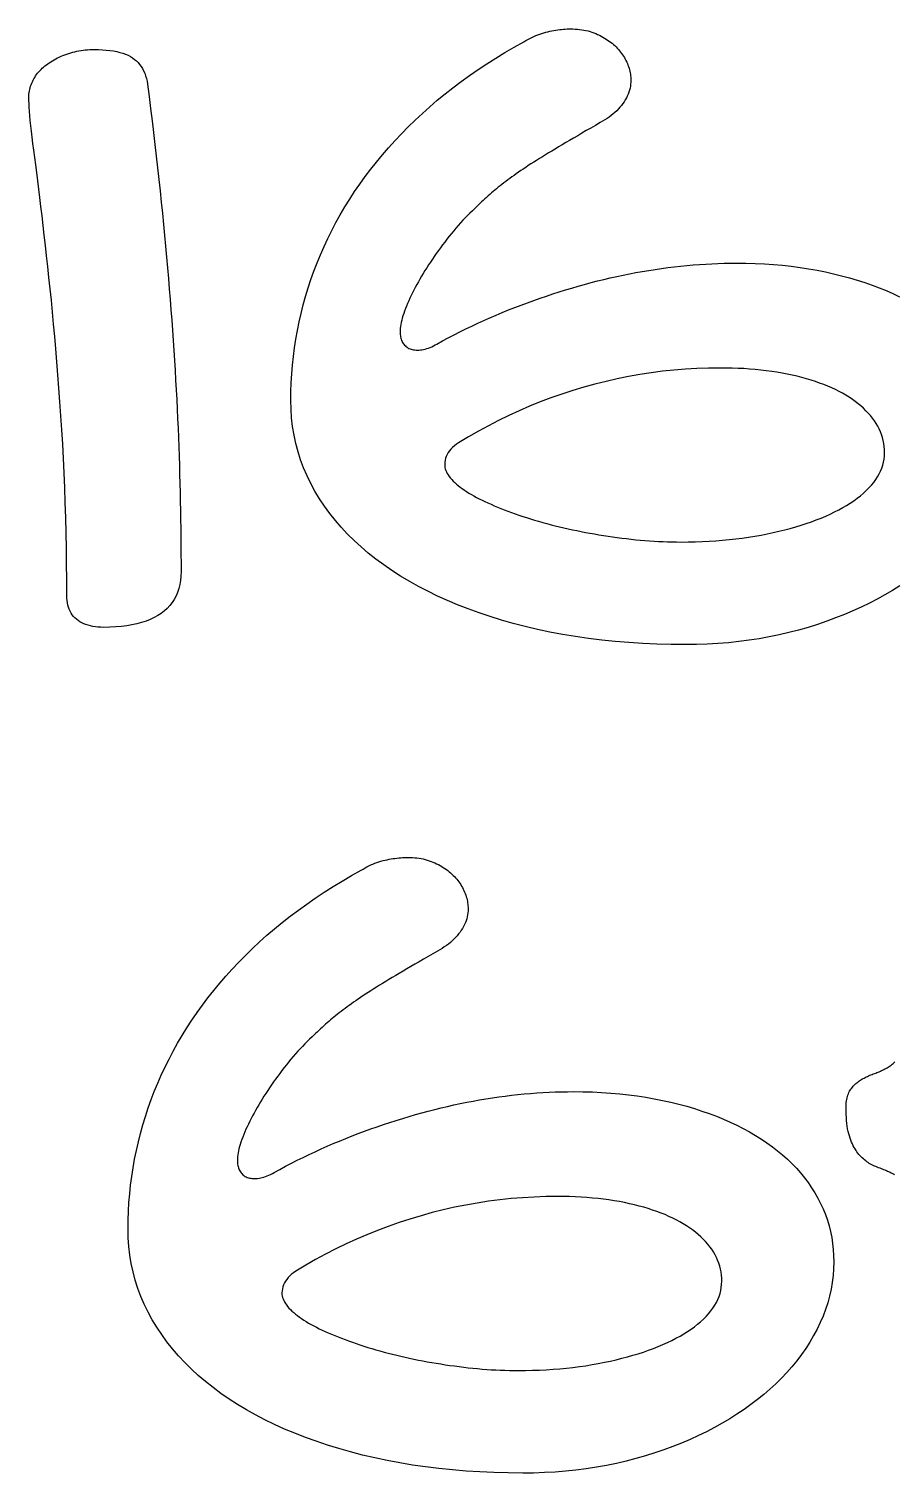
# Model space of a CAD drawing. Header units: millimetres. Extents: x 0 to 54.3, y 0.2 to 27.6.
# Drawn here: x 11.767 to 14.531, y 6.169 to 10.779 of the extents above; entities that cross this region are included whole.
import ezdxf

# ---------------------------------------------------------------- set-up
doc = ezdxf.new("R2010")
doc.units = ezdxf.units.MM

msp = doc.modelspace()

# ---------------------------------------------------------------- linework, layer by layer
for points in [[(14.5485, 9.0014), (14.5252, 8.9868), (14.5013, 8.9726), (14.4767, 8.959), (14.4514, 8.9459), (14.4255, 8.9333), (14.3989, 8.9213), (14.3717, 8.9097), (14.3437, 8.8987), (14.3151, 8.8882), (14.2859, 8.8783), (14.2559, 8.8688), (14.2255, 8.86), (14.1946, 8.8519), (14.1633, 8.8446), (14.1317, 8.8381), (14.0996, 8.8324), (14.0672, 8.8274), (14.0343, 8.8232), (14.0011, 8.8197), (13.9675, 8.8171), (13.9335, 8.8151), (13.899, 8.814), (13.8642, 8.8136), (13.8179, 8.814), (13.7723, 8.8152), (13.7274, 8.8172), (13.6831, 8.82), (13.6395, 8.8236), (13.5965, 8.8281), (13.5541, 8.8333), (13.5125, 8.8393), (13.4714, 8.8462), (13.4311, 8.8538), (13.3914, 8.8622), (13.3523, 8.8715), (13.314, 8.8814), (13.2767, 8.892), (13.2403, 8.9032), (13.2047, 8.9151), (13.1701, 8.9276), (13.1364, 8.9407), (13.1036, 8.9544), (13.0718, 8.9688), (13.0408, 8.9838), (13.0108, 8.9994), (12.9817, 9.0157), (12.9535, 9.0326), (12.9263, 9.0501), (12.9001, 9.0681), (12.8749, 9.0867), (12.8508, 9.1059), (12.8277, 9.1256), (12.8057, 9.1459), (12.7847, 9.1667), (12.7647, 9.1881), (12.7458, 9.21), (12.7279, 9.2325), (12.7111, 9.2556), (12.6953, 9.2792), (12.6807, 9.3033), (12.6673, 9.3277), (12.6552, 9.3526), (12.6444, 9.3778), (12.6348, 9.4034), (12.6265, 9.4294), (12.6195, 9.4558), (12.6138, 9.4826), (12.6093, 9.5097), (12.6062, 9.5373), (12.6042, 9.5652), (12.6036, 9.5935), (12.6039, 9.6216), (12.6049, 9.6497), (12.6066, 9.6777), (12.6089, 9.7055), (12.6118, 9.7333), (12.6154, 9.7611), (12.6197, 9.7887), (12.6246, 9.8162), (12.6301, 9.8437), (12.6364, 9.8711), (12.6433, 9.8983), (12.6508, 9.9255), (12.659, 9.9526), (12.6678, 9.9794), (12.6773, 10.006), (12.6874, 10.0324), (12.6981, 10.0585), (12.7095, 10.0844), (12.7216, 10.1101), (12.7343, 10.1356), (12.7476, 10.1609), (12.7616, 10.1859), (12.7762, 10.2107), (12.7915, 10.2353), (12.8073, 10.2597), (12.8239, 10.2838), (12.841, 10.3076), (12.8588, 10.3311), (12.8772, 10.3543), (12.8963, 10.3773), (12.916, 10.4), (12.9363, 10.4225), (12.9572, 10.4447), (12.9788, 10.4666), (13.001, 10.4882), (13.0238, 10.5095), (13.0473, 10.5306), (13.0714, 10.5513), (13.0961, 10.5716), (13.1215, 10.5915), (13.1476, 10.6111), (13.1743, 10.6304), (13.2016, 10.6493), (13.2296, 10.6678), (13.2582, 10.686), (13.2874, 10.7038), (13.3173, 10.7212), (13.3479, 10.7383), (13.3479, 10.7383), (13.3541, 10.7421), (13.3604, 10.7457), (13.3667, 10.749), (13.373, 10.7522), (13.3793, 10.7552), (13.3857, 10.7579), (13.3921, 10.7605), (13.3985, 10.7629), (13.405, 10.765), (13.4114, 10.767), (13.4179, 10.7688), (13.4244, 10.7704), (13.4309, 10.7718), (13.4373, 10.7731), (13.4437, 10.7743), (13.4499, 10.7753), (13.4561, 10.7763), (13.4623, 10.7771), (13.4683, 10.7777), (13.4743, 10.7783), (13.4802, 10.7787), (13.486, 10.779), (13.4918, 10.7792), (13.4974, 10.7793), (13.5048, 10.7792), (13.512, 10.7789), (13.5191, 10.7783), (13.5261, 10.7776), (13.533, 10.7767), (13.5397, 10.7755), (13.5463, 10.7741), (13.5528, 10.7726), (13.5592, 10.7708), (13.5654, 10.7688), (13.5716, 10.7666), (13.5775, 10.7642), (13.5834, 10.7616), (13.5891, 10.7589), (13.5947, 10.7561), (13.6001, 10.7532), (13.6054, 10.7501), (13.6105, 10.747), (13.6155, 10.7438), (13.6203, 10.7404), (13.625, 10.7369), (13.6295, 10.7334), (13.6339, 10.7297), (13.6381, 10.7259), (13.6422, 10.722), (13.6461, 10.718), (13.6498, 10.7139), (13.6534, 10.7097), (13.6568, 10.7055), (13.6601, 10.7012), (13.6632, 10.6967), (13.6662, 10.6922), (13.669, 10.6876), (13.6716, 10.683), (13.6741, 10.6782), (13.6764, 10.6733), (13.6785, 10.6685), (13.6804, 10.6636), (13.6822, 10.6587), (13.6838, 10.6539), (13.6852, 10.649), (13.6864, 10.6442), (13.6874, 10.6394), (13.6882, 10.6346), (13.6889, 10.6298), (13.6893, 10.625), (13.6896, 10.6202), (13.6897, 10.6155), (13.6895, 10.609), (13.689, 10.6025), (13.6881, 10.5961), (13.6869, 10.5898), (13.6852, 10.5835), (13.6833, 10.5772), (13.6809, 10.571), (13.6782, 10.5648), (13.6752, 10.5587), (13.6718, 10.5527), (13.668, 10.5467), (13.6639, 10.5407), (13.6595, 10.5348), (13.6547, 10.5291), (13.6497, 10.5236), (13.6444, 10.5181), (13.6388, 10.5129), (13.633, 10.5078), (13.6268, 10.5028), (13.6204, 10.498), (13.6137, 10.4933), (13.6067, 10.4888), (13.5994, 10.4844), (13.5918, 10.4802), (13.5766, 10.4714), (13.5618, 10.4628), (13.5474, 10.4545), (13.5334, 10.4463), (13.5199, 10.4384), (13.5068, 10.4308), (13.4941, 10.4233), (13.4818, 10.4161), (13.4699, 10.4091), (13.4585, 10.4023), (13.4475, 10.3957), (13.4369, 10.3894), (13.4266, 10.3832), (13.4166, 10.3771), (13.4069, 10.3711), (13.3974, 10.3652), (13.3882, 10.3594), (13.3792, 10.3537), (13.3705, 10.3482), (13.3621, 10.3427), (13.3539, 10.3373), (13.346, 10.332), (13.3383, 10.3268), (13.3309, 10.3217), (13.3238, 10.3167), (13.3167, 10.3117), (13.3099, 10.3068), (13.3032, 10.3019), (13.2966, 10.2971), (13.2902, 10.2923), (13.284, 10.2876), (13.2779, 10.2829), (13.272, 10.2783), (13.2663, 10.2737), (13.2607, 10.2692), (13.2553, 10.2647), (13.2499, 10.2602), (13.2446, 10.2557), (13.2393, 10.251), (13.2339, 10.2463), (13.2286, 10.2415), (13.2232, 10.2367), (13.2179, 10.2317), (13.2125, 10.2267), (13.2072, 10.2217), (13.2019, 10.2165), (13.1965, 10.2113), (13.1912, 10.206), (13.1835, 10.1988), (13.1758, 10.1914), (13.1683, 10.1838), (13.1607, 10.1761), (13.1532, 10.1682), (13.1458, 10.1601), (13.1384, 10.1519), (13.131, 10.1434), (13.1237, 10.1349), (13.1165, 10.1261), (13.1093, 10.1171), (13.1022, 10.108), (13.0951, 10.0988), (13.0882, 10.0897), (13.0814, 10.0805), (13.0748, 10.0713), (13.0682, 10.0622), (13.0619, 10.0531), (13.0556, 10.0439), (13.0495, 10.0348), (13.0436, 10.0257), (13.0377, 10.0167), (13.032, 10.0076), (13.0265, 9.9985), (13.0211, 9.9895), (13.0158, 9.9806), (13.0108, 9.9717), (13.0059, 9.9628), (13.0012, 9.954), (12.9967, 9.9453), (12.9923, 9.9367), (12.9881, 9.9281), (12.9841, 9.9196), (12.9802, 9.9111), (12.9766, 9.9027), (12.9731, 9.8944), (12.9698, 9.8862), (12.9668, 9.8782), (12.9641, 9.8706), (12.9617, 9.8631), (12.9596, 9.8559), (12.9577, 9.849), (12.9561, 9.8423), (12.9549, 9.8358), (12.9539, 9.8296), (12.9532, 9.8236), (12.9527, 9.8179), (12.9526, 9.8125), (12.9527, 9.8081), (12.953, 9.8039), (12.9535, 9.7998), (12.9542, 9.7959), (12.9551, 9.7921), (12.9561, 9.7884), (12.9574, 9.7849), (12.9589, 9.7816), (12.9606, 9.7784), (12.9625, 9.7754), (12.9646, 9.7725), (12.9668, 9.7697), (12.9693, 9.7672), (12.9719, 9.7648), (12.9747, 9.7627), (12.9777, 9.7608), (12.9809, 9.7592), (12.9842, 9.7577), (12.9877, 9.7565), (12.9914, 9.7555), (12.9952, 9.7547), (12.9992, 9.7542), (13.0034, 9.7538), (13.0078, 9.7537), (13.0126, 9.7538), (13.0174, 9.7543), (13.0224, 9.7549), (13.0274, 9.7559), (13.0325, 9.7571), (13.0376, 9.7586), (13.0428, 9.7604), (13.0481, 9.7624), (13.0535, 9.7647), (13.059, 9.7673), (13.0645, 9.7702), (13.0701, 9.7733), (13.0883, 9.7833), (13.1066, 9.7931), (13.1251, 9.8028), (13.1438, 9.8123), (13.1626, 9.8216), (13.1816, 9.8307), (13.2008, 9.8397), (13.2201, 9.8485), (13.2395, 9.8571), (13.2592, 9.8655), (13.2789, 9.8738), (13.2989, 9.8819), (13.3189, 9.8898), (13.339, 9.8975), (13.3592, 9.9051), (13.3793, 9.9124), (13.3995, 9.9195), (13.4198, 9.9264), (13.44, 9.9331), (13.4603, 9.9397), (13.4807, 9.946), (13.5011, 9.9521), (13.5215, 9.9581), (13.5419, 9.9638), (13.5624, 9.9693), (13.5829, 9.9746), (13.6034, 9.9797), (13.6238, 9.9845), (13.6443, 9.9891), (13.6648, 9.9934), (13.6853, 9.9975), (13.7057, 10.0014), (13.7262, 10.005), (13.7467, 10.0084), (13.7672, 10.0116), (13.7876, 10.0146), (13.8081, 10.0173), (13.8284, 10.0197), (13.8486, 10.022), (13.8688, 10.024), (13.8888, 10.0257), (13.9087, 10.0272), (13.9286, 10.0285), (13.9483, 10.0296), (13.9679, 10.0304), (13.9875, 10.031), (14.0069, 10.0314), (14.0262, 10.0315), (14.0566, 10.0312), (14.0865, 10.0304), (14.116, 10.029), (14.1451, 10.027), (14.1738, 10.0245), (14.2021, 10.0215), (14.2299, 10.0178), (14.2573, 10.0137), (14.2843, 10.0089), (14.3109, 10.0037), (14.337, 9.9978), (14.3628, 9.9914), (14.388, 9.9845), (14.4126, 9.9772), (14.4366, 9.9694), (14.4601, 9.9612), (14.4829, 9.9526), (14.5052, 9.9436), (14.5269, 9.9341), (14.5479, 9.9241)], [(14.5317, 7.1212), (14.5283, 7.1231), (14.5248, 7.1249), (14.5212, 7.1267), (14.5175, 7.1284), (14.5138, 7.1302), (14.5099, 7.1319), (14.506, 7.1336), (14.5021, 7.1354), (14.498, 7.1371), (14.4939, 7.1387), (14.4897, 7.1404), (14.4855, 7.1421), (14.4811, 7.1437), (14.4767, 7.1454), (14.4723, 7.1471), (14.468, 7.1489), (14.4637, 7.1509), (14.4595, 7.153), (14.4554, 7.1552), (14.4513, 7.1576), (14.4474, 7.1601), (14.4435, 7.1628), (14.4397, 7.1656), (14.4359, 7.1685), (14.4322, 7.1716), (14.4286, 7.1748), (14.4251, 7.1781), (14.4217, 7.1818), (14.4183, 7.1857), (14.4151, 7.1898), (14.4119, 7.1942), (14.4088, 7.1988), (14.4058, 7.2037), (14.4029, 7.2088), (14.4001, 7.2141), (14.3974, 7.2198), (14.3947, 7.2256), (14.3921, 7.2317), (14.3897, 7.2382), (14.3875, 7.245), (14.3855, 7.2522), (14.3837, 7.2598), (14.3821, 7.2678), (14.3808, 7.2762), (14.3796, 7.285), (14.3787, 7.2942), (14.3779, 7.3038), (14.3774, 7.3138), (14.3771, 7.3242), (14.377, 7.335), (14.3771, 7.3408), (14.3774, 7.3464), (14.3778, 7.3519), (14.3785, 7.3571), (14.3793, 7.362), (14.3803, 7.3668), (14.3815, 7.3714), (14.3829, 7.3758), (14.3845, 7.3799), (14.3863, 7.3838), (14.3882, 7.3876), (14.3904, 7.3911), (14.3926, 7.3944), (14.395, 7.3977), (14.3975, 7.4008), (14.4, 7.4038), (14.4027, 7.4068), (14.4055, 7.4096), (14.4084, 7.4122), (14.4113, 7.4148), (14.4144, 7.4173), (14.4176, 7.4196), (14.4208, 7.4219), (14.4242, 7.424), (14.4276, 7.4261), (14.4311, 7.4281), (14.4346, 7.43), (14.4381, 7.4318), (14.4417, 7.4336), (14.4453, 7.4354), (14.449, 7.437), (14.4527, 7.4387), (14.4564, 7.4402), (14.4602, 7.4417), (14.464, 7.4431), (14.4678, 7.4445), (14.4716, 7.4459), (14.4754, 7.4473), (14.4792, 7.4488), (14.4829, 7.4503), (14.4866, 7.4519), (14.4903, 7.4536), (14.4939, 7.4554), (14.4975, 7.4572), (14.501, 7.459), (14.5045, 7.4609), (14.508, 7.4629), (14.5114, 7.465), (14.5148, 7.4671), (14.5181, 7.4693), (14.5212, 7.4716), (14.5243, 7.474), (14.5273, 7.4764), (14.5301, 7.479), (14.5329, 7.4816)]]:
    msp.add_lwpolyline(points)
for points in [[(11.7668, 10.5603), (11.7669, 10.5656), (11.7672, 10.5708), (11.7678, 10.576), (11.7685, 10.5812), (11.7695, 10.5862), (11.7708, 10.5912), (11.7722, 10.5962), (11.7739, 10.601), (11.7758, 10.6059), (11.7779, 10.6106), (11.7802, 10.6153), (11.7828, 10.6199), (11.7855, 10.6245), (11.7885, 10.6289), (11.7916, 10.6333), (11.7949, 10.6375), (11.7983, 10.6417), (11.8019, 10.6457), (11.8057, 10.6497), (11.8097, 10.6536), (11.8138, 10.6573), (11.8182, 10.661), (11.8226, 10.6645), (11.8273, 10.668), (11.8321, 10.6714), (11.8371, 10.6746), (11.8422, 10.6777), (11.8474, 10.6808), (11.8527, 10.6837), (11.8582, 10.6865), (11.8639, 10.6892), (11.8696, 10.6917), (11.8755, 10.6942), (11.8816, 10.6966), (11.8878, 10.6988), (11.8941, 10.7009), (11.9005, 10.7029), (11.907, 10.7048), (11.9135, 10.7064), (11.9201, 10.7079), (11.9267, 10.7092), (11.9335, 10.7103), (11.9402, 10.7112), (11.9471, 10.712), (11.954, 10.7126), (11.961, 10.7131), (11.968, 10.7133), (11.9751, 10.7134), (11.9887, 10.7132), (12.0017, 10.7127), (12.0141, 10.7117), (12.0259, 10.7104), (12.0371, 10.7088), (12.0476, 10.7067), (12.0576, 10.7043), (12.0669, 10.7015), (12.0756, 10.6984), (12.0836, 10.6949), (12.0911, 10.691), (12.0979, 10.6867), (12.1043, 10.682), (12.1102, 10.677), (12.1156, 10.6715), (12.1207, 10.6655), (12.1253, 10.6592), (12.1295, 10.6524), (12.1333, 10.6452), (12.1367, 10.6376), (12.1397, 10.6296), (12.1422, 10.6212), (12.1443, 10.6123), (12.146, 10.603), (12.151, 10.5637), (12.1558, 10.5248), (12.1605, 10.4862), (12.1651, 10.448), (12.1695, 10.4102), (12.1738, 10.3727), (12.178, 10.3355), (12.182, 10.2987), (12.1859, 10.2623), (12.1897, 10.2263), (12.1933, 10.1906), (12.1968, 10.1552), (12.2001, 10.1202), (12.2034, 10.0854), (12.2065, 10.0509), (12.2095, 10.0167), (12.2124, 9.9828), (12.2152, 9.9491), (12.2179, 9.9157), (12.2205, 9.8826), (12.223, 9.8497), (12.2253, 9.8172), (12.2276, 9.7849), (12.2297, 9.7528), (12.2317, 9.721), (12.2337, 9.6895), (12.2355, 9.6581), (12.2372, 9.627), (12.2389, 9.5961), (12.2404, 9.5654), (12.2418, 9.535), (12.2432, 9.5047), (12.2444, 9.4747), (12.2455, 9.4449), (12.2466, 9.4154), (12.2475, 9.386), (12.2484, 9.3569), (12.2491, 9.3279), (12.2498, 9.2991), (12.2505, 9.2704), (12.251, 9.2419), (12.2515, 9.2135), (12.2519, 9.1854), (12.2523, 9.1573), (12.2525, 9.1295), (12.2527, 9.1018), (12.2528, 9.0742), (12.2528, 9.0468), (12.2524, 9.0323), (12.2511, 9.0184), (12.2489, 9.0051), (12.2458, 8.9924), (12.2419, 8.9804), (12.237, 8.969), (12.2313, 8.9581), (12.2248, 8.9479), (12.2173, 8.9383), (12.209, 8.9294), (12.1997, 8.921), (12.1896, 8.9133), (12.1787, 8.9062), (12.167, 8.8997), (12.1544, 8.8938), (12.1411, 8.8886), (12.1269, 8.8839), (12.112, 8.8799), (12.0962, 8.8765), (12.0796, 8.8737), (12.0623, 8.8716), (12.0441, 8.87), (12.0251, 8.8691), (12.0054, 8.8688), (11.9963, 8.869), (11.9876, 8.8695), (11.9793, 8.8704), (11.9712, 8.8717), (11.9635, 8.8733), (11.9562, 8.8753), (11.9491, 8.8776), (11.9424, 8.8803), (11.9361, 8.8833), (11.9301, 8.8867), (11.9244, 8.8905), (11.919, 8.8946), (11.914, 8.8991), (11.9095, 8.9039), (11.9054, 8.909), (11.9017, 8.9145), (11.8984, 8.9203), (11.8956, 8.9264), (11.8933, 8.9329), (11.8913, 8.9397), (11.8898, 8.9469), (11.8887, 8.9543), (11.8881, 8.9621), (11.8878, 8.9703), (11.8877, 9.0211), (11.8873, 9.0713), (11.8867, 9.121), (11.8858, 9.1702), (11.8846, 9.2188), (11.8832, 9.267), (11.8815, 9.3145), (11.8795, 9.3616), (11.8773, 9.4081), (11.8749, 9.4541), (11.8721, 9.4996), (11.8691, 9.5445), (11.866, 9.5887), (11.8628, 9.6322), (11.8595, 9.6748), (11.8562, 9.7165), (11.8528, 9.7575), (11.8493, 9.7976), (11.8458, 9.8368), (11.8422, 9.8753), (11.8386, 9.9129), (11.8349, 9.9497), (11.8311, 9.9857), (11.8273, 10.0208), (11.8235, 10.055), (11.8197, 10.0883), (11.816, 10.1207), (11.8124, 10.1521), (11.8088, 10.1825), (11.8053, 10.212), (11.8018, 10.2405), (11.7984, 10.2681), (11.7951, 10.2947), (11.7918, 10.3204), (11.7886, 10.3451), (11.7855, 10.3689), (11.7825, 10.3916), (11.7797, 10.413), (11.7773, 10.4333), (11.7751, 10.4523), (11.7731, 10.4701), (11.7714, 10.4866), (11.77, 10.502), (11.7688, 10.5161), (11.7679, 10.529), (11.7673, 10.5406), (11.7669, 10.5511), (11.7668, 10.5603)], [(14.4999, 9.4261), (14.4996, 9.4361), (14.4988, 9.446), (14.4975, 9.4557), (14.4956, 9.4653), (14.4932, 9.4747), (14.4903, 9.484), (14.4868, 9.4931), (14.4828, 9.5021), (14.4783, 9.5109), (14.4733, 9.5196), (14.4677, 9.5281), (14.4616, 9.5365), (14.455, 9.5447), (14.448, 9.5527), (14.4405, 9.5605), (14.4327, 9.5681), (14.4244, 9.5756), (14.4157, 9.5828), (14.4066, 9.5898), (14.3971, 9.5966), (14.3871, 9.6033), (14.3768, 9.6097), (14.366, 9.6159), (14.3547, 9.622), (14.3431, 9.6278), (14.3311, 9.6334), (14.3187, 9.6388), (14.3059, 9.6439), (14.2927, 9.6488), (14.2791, 9.6536), (14.2651, 9.658), (14.2507, 9.6623), (14.2359, 9.6664), (14.2207, 9.6702), (14.2051, 9.6738), (14.1892, 9.6771), (14.1728, 9.6803), (14.1562, 9.6831), (14.1394, 9.6857), (14.1222, 9.688), (14.1047, 9.6901), (14.087, 9.6918), (14.069, 9.6933), (14.0507, 9.6946), (14.0321, 9.6955), (14.0132, 9.6962), (13.994, 9.6966), (13.9746, 9.6967), (13.9376, 9.6963), (13.9007, 9.695), (13.8639, 9.6929), (13.8273, 9.6899), (13.7908, 9.6861), (13.7545, 9.6814), (13.7183, 9.6758), (13.6822, 9.6694), (13.6463, 9.6622), (13.6105, 9.6541), (13.5748, 9.6451), (13.5393, 9.6353), (13.504, 9.6247), (13.4691, 9.6133), (13.4345, 9.6012), (13.4003, 9.5883), (13.3664, 9.5747), (13.333, 9.5603), (13.2998, 9.5452), (13.267, 9.5293), (13.2346, 9.5126), (13.2026, 9.4952), (13.1709, 9.4771), (13.1395, 9.4581), (13.1324, 9.4533), (13.1259, 9.4483), (13.1201, 9.4431), (13.1148, 9.4378), (13.1102, 9.4322), (13.1062, 9.4265), (13.1028, 9.4207), (13.1, 9.4146), (13.0978, 9.4084), (13.0963, 9.402), (13.0953, 9.3954), (13.095, 9.3887), (13.0953, 9.384), (13.0959, 9.3792), (13.097, 9.3744), (13.0986, 9.3696), (13.1006, 9.3648), (13.103, 9.36), (13.1059, 9.3552), (13.1093, 9.3503), (13.1131, 9.3455), (13.1173, 9.3406), (13.122, 9.3357), (13.1271, 9.3308), (13.1326, 9.326), (13.1384, 9.3211), (13.1446, 9.3163), (13.151, 9.3116), (13.1578, 9.3068), (13.1649, 9.3021), (13.1723, 9.2975), (13.1801, 9.2929), (13.1882, 9.2883), (13.1966, 9.2837), (13.2053, 9.2792), (13.2143, 9.2748), (13.2237, 9.2703), (13.2333, 9.2659), (13.2431, 9.2615), (13.2533, 9.2571), (13.2637, 9.2528), (13.2744, 9.2485), (13.2854, 9.2442), (13.2966, 9.2399), (13.3081, 9.2357), (13.3199, 9.2315), (13.332, 9.2273), (13.3443, 9.2231), (13.3568, 9.219), (13.3695, 9.215), (13.3822, 9.2111), (13.3951, 9.2073), (13.4082, 9.2036), (13.4213, 9.2), (13.4346, 9.1965), (13.448, 9.193), (13.4615, 9.1897), (13.4751, 9.1865), (13.4889, 9.1834), (13.5028, 9.1804), (13.5168, 9.1775), (13.5308, 9.1746), (13.5449, 9.1719), (13.5591, 9.1693), (13.5734, 9.1668), (13.5878, 9.1644), (13.6022, 9.162), (13.6167, 9.1598), (13.6313, 9.1577), (13.6459, 9.1557), (13.6607, 9.1537), (13.6755, 9.1519), (13.6903, 9.1502), (13.7051, 9.1486), (13.7198, 9.1472), (13.7344, 9.146), (13.749, 9.1449), (13.7636, 9.1439), (13.7781, 9.1431), (13.7926, 9.1424), (13.807, 9.1419), (13.8214, 9.1415), (13.8357, 9.1413), (13.85, 9.1412), (13.8727, 9.1414), (13.8951, 9.1418), (13.9173, 9.1426), (13.9393, 9.1437), (13.961, 9.1451), (13.9824, 9.1468), (14.0036, 9.1488), (14.0245, 9.1511), (14.0451, 9.1537), (14.0655, 9.1567), (14.0856, 9.1599), (14.1055, 9.1635), (14.125, 9.1673), (14.1441, 9.1713), (14.1628, 9.1756), (14.181, 9.1801), (14.1989, 9.1848), (14.2163, 9.1897), (14.2333, 9.1949), (14.2499, 9.2003), (14.2661, 9.2059), (14.2818, 9.2117), (14.2971, 9.2177), (14.312, 9.224), (14.3264, 9.2305), (14.3403, 9.2371), (14.3537, 9.244), (14.3665, 9.251), (14.3788, 9.2582), (14.3906, 9.2656), (14.4018, 9.2732), (14.4125, 9.281), (14.4227, 9.2889), (14.4323, 9.2971), (14.4414, 9.3054), (14.45, 9.3139), (14.458, 9.3226), (14.4652, 9.3314), (14.4718, 9.3403), (14.4777, 9.3493), (14.4829, 9.3585), (14.4874, 9.3678), (14.4912, 9.3772), (14.4943, 9.3867), (14.4967, 9.3964), (14.4985, 9.4062), (14.4995, 9.4161), (14.4999, 9.4261)], [(12.828, 8.0935), (12.8342, 8.0973), (12.8405, 8.1008), (12.8468, 8.1042), (12.8531, 8.1073), (12.8594, 8.1103), (12.8658, 8.1131), (12.8722, 8.1157), (12.8786, 8.118), (12.885, 8.1202), (12.8915, 8.1222), (12.898, 8.124), (12.9045, 8.1255), (12.911, 8.127), (12.9174, 8.1283), (12.9238, 8.1294), (12.93, 8.1305), (12.9362, 8.1314), (12.9424, 8.1322), (12.9484, 8.1329), (12.9544, 8.1335), (12.9603, 8.1339), (12.9661, 8.1342), (12.9718, 8.1344), (12.9775, 8.1344), (12.9849, 8.1343), (12.9921, 8.134), (12.9992, 8.1335), (13.0062, 8.1328), (13.0131, 8.1318), (13.0198, 8.1307), (13.0264, 8.1293), (13.0329, 8.1277), (13.0393, 8.1259), (13.0455, 8.1239), (13.0516, 8.1217), (13.0576, 8.1193), (13.0635, 8.1167), (13.0692, 8.114), (13.0748, 8.1112), (13.0802, 8.1083), (13.0855, 8.1053), (13.0906, 8.1022), (13.0955, 8.0989), (13.1004, 8.0956), (13.105, 8.0921), (13.1096, 8.0885), (13.1139, 8.0848), (13.1182, 8.081), (13.1223, 8.0771), (13.1262, 8.0731), (13.1299, 8.0691), (13.1335, 8.0649), (13.1369, 8.0607), (13.1402, 8.0563), (13.1433, 8.0519), (13.1463, 8.0474), (13.1491, 8.0428), (13.1517, 8.0381), (13.1542, 8.0334), (13.1565, 8.0285), (13.1586, 8.0236), (13.1605, 8.0187), (13.1623, 8.0139), (13.1639, 8.009), (13.1653, 8.0042), (13.1665, 7.9994), (13.1675, 7.9945), (13.1683, 7.9897), (13.169, 7.9849), (13.1694, 7.9802), (13.1697, 7.9754), (13.1698, 7.9706), (13.1696, 7.9641), (13.1691, 7.9577), (13.1682, 7.9513), (13.1669, 7.9449), (13.1653, 7.9386), (13.1634, 7.9324), (13.161, 7.9262), (13.1583, 7.92), (13.1553, 7.9139), (13.1519, 7.9078), (13.1481, 7.9018), (13.144, 7.8959), (13.1395, 7.89), (13.1348, 7.8843), (13.1298, 7.8787), (13.1245, 7.8733), (13.1189, 7.868), (13.1131, 7.8629), (13.1069, 7.8579), (13.1005, 7.8531), (13.0937, 7.8485), (13.0867, 7.8439), (13.0795, 7.8396), (13.0719, 7.8353), (13.0567, 7.8265), (13.0419, 7.818), (13.0275, 7.8096), (13.0135, 7.8015), (13, 7.7936), (12.9869, 7.7859), (12.9742, 7.7785), (12.9619, 7.7712), (12.95, 7.7642), (12.9386, 7.7574), (12.9276, 7.7509), (12.917, 7.7445), (12.9067, 7.7383), (12.8967, 7.7322), (12.887, 7.7263), (12.8775, 7.7204), (12.8683, 7.7146), (12.8593, 7.7089), (12.8506, 7.7033), (12.8422, 7.6978), (12.834, 7.6924), (12.8261, 7.6871), (12.8184, 7.6819), (12.811, 7.6769), (12.8038, 7.6718), (12.7968, 7.6669), (12.7899, 7.6619), (12.7832, 7.6571), (12.7767, 7.6522), (12.7703, 7.6475), (12.7641, 7.6428), (12.758, 7.6381), (12.7521, 7.6335), (12.7464, 7.6289), (12.7408, 7.6244), (12.7354, 7.6199), (12.73, 7.6154), (12.7247, 7.6108), (12.7193, 7.6062), (12.714, 7.6015), (12.7087, 7.5967), (12.7033, 7.5918), (12.698, 7.5869), (12.6926, 7.5819), (12.6873, 7.5768), (12.682, 7.5717), (12.6766, 7.5664), (12.6713, 7.5611), (12.6636, 7.5539), (12.6559, 7.5465), (12.6483, 7.539), (12.6408, 7.5312), (12.6333, 7.5233), (12.6259, 7.5153), (12.6185, 7.507), (12.6111, 7.4986), (12.6038, 7.49), (12.5966, 7.4812), (12.5894, 7.4723), (12.5822, 7.4632), (12.5752, 7.454), (12.5683, 7.4448), (12.5615, 7.4357), (12.5548, 7.4265), (12.5483, 7.4174), (12.542, 7.4082), (12.5357, 7.3991), (12.5296, 7.39), (12.5237, 7.3809), (12.5178, 7.3718), (12.5121, 7.3627), (12.5066, 7.3537), (12.5012, 7.3447), (12.4959, 7.3357), (12.4909, 7.3268), (12.486, 7.318), (12.4813, 7.3092), (12.4767, 7.3005), (12.4724, 7.2919), (12.4682, 7.2833), (12.4642, 7.2747), (12.4603, 7.2663), (12.4567, 7.2579), (12.4532, 7.2495), (12.4499, 7.2413), (12.4469, 7.2334), (12.4442, 7.2257), (12.4418, 7.2183), (12.4396, 7.2111), (12.4378, 7.2041), (12.4362, 7.1974), (12.435, 7.191), (12.434, 7.1848), (12.4332, 7.1788), (12.4328, 7.1731), (12.4327, 7.1676), (12.4328, 7.1633), (12.4331, 7.159), (12.4336, 7.1549), (12.4343, 7.151), (12.4352, 7.1472), (12.4362, 7.1436), (12.4375, 7.1401), (12.439, 7.1368), (12.4407, 7.1336), (12.4426, 7.1305), (12.4446, 7.1276), (12.4469, 7.1249), (12.4494, 7.1223), (12.452, 7.12), (12.4548, 7.1179), (12.4578, 7.116), (12.461, 7.1143), (12.4643, 7.1129), (12.4678, 7.1117), (12.4715, 7.1107), (12.4753, 7.1099), (12.4793, 7.1093), (12.4835, 7.109), (12.4879, 7.1089), (12.4927, 7.109), (12.4975, 7.1094), (12.5025, 7.1101), (12.5075, 7.111), (12.5125, 7.1123), (12.5177, 7.1138), (12.5229, 7.1155), (12.5282, 7.1176), (12.5336, 7.1199), (12.5391, 7.1225), (12.5446, 7.1253), (12.5502, 7.1285), (12.5684, 7.1385), (12.5867, 7.1483), (12.6052, 7.1579), (12.6239, 7.1674), (12.6427, 7.1767), (12.6617, 7.1859), (12.6808, 7.1948), (12.7002, 7.2036), (12.7196, 7.2123), (12.7392, 7.2207), (12.759, 7.229), (12.779, 7.2371), (12.799, 7.245), (12.8191, 7.2527), (12.8392, 7.2602), (12.8594, 7.2675), (12.8796, 7.2747), (12.8998, 7.2816), (12.9201, 7.2883), (12.9404, 7.2948), (12.9608, 7.3012), (12.9812, 7.3073), (13.0016, 7.3132), (13.022, 7.319), (13.0425, 7.3245), (13.063, 7.3298), (13.0835, 7.3348), (13.1039, 7.3396), (13.1244, 7.3442), (13.1449, 7.3486), (13.1654, 7.3527), (13.1858, 7.3566), (13.2063, 7.3602), (13.2268, 7.3636), (13.2473, 7.3668), (13.2677, 7.3697), (13.2882, 7.3724), (13.3085, 7.3749), (13.3287, 7.3771), (13.3489, 7.3791), (13.3689, 7.3809), (13.3888, 7.3824), (13.4086, 7.3837), (13.4284, 7.3848), (13.448, 7.3856), (13.4676, 7.3862), (13.487, 7.3865), (13.5063, 7.3866), (13.5367, 7.3864), (13.5666, 7.3855), (13.5961, 7.3841), (13.6252, 7.3822), (13.6539, 7.3797), (13.6822, 7.3766), (13.71, 7.373), (13.7374, 7.3688), (13.7644, 7.3641), (13.791, 7.3588), (13.8171, 7.353), (13.8428, 7.3466), (13.8681, 7.3397), (13.8927, 7.3324), (13.9167, 7.3246), (13.9402, 7.3164), (13.963, 7.3078), (13.9853, 7.2987), (14.0069, 7.2892), (14.028, 7.2793), (14.0485, 7.269), (14.0684, 7.2582), (14.0877, 7.2469), (14.1064, 7.2353), (14.1244, 7.2232), (14.1418, 7.2107), (14.1584, 7.1978), (14.1744, 7.1845), (14.1897, 7.1708), (14.2043, 7.1567), (14.2182, 7.1422), (14.2314, 7.1273), (14.2439, 7.1119), (14.2557, 7.0962), (14.2669, 7.08), (14.2773, 7.0635), (14.287, 7.0466), (14.2958, 7.0294), (14.3038, 7.012), (14.3109, 6.9943), (14.3172, 6.9764), (14.3227, 6.9582), (14.3273, 6.9397), (14.3311, 6.921), (14.334, 6.9021), (14.3361, 6.8828), (14.3374, 6.8633), (14.3378, 6.8436), (14.3373, 6.8214), (14.3357, 6.7994), (14.333, 6.7775), (14.3293, 6.7557), (14.3245, 6.7341), (14.3187, 6.7127), (14.3118, 6.6914), (14.3038, 6.6703), (14.2948, 6.6493), (14.2847, 6.6284), (14.2735, 6.6077), (14.2613, 6.5872), (14.2481, 6.5669), (14.2342, 6.5471), (14.2194, 6.5276), (14.2039, 6.5086), (14.1876, 6.4901), (14.1705, 6.4719), (14.1526, 6.4542), (14.1339, 6.4368), (14.1144, 6.4199), (14.0941, 6.4034), (14.073, 6.3874), (14.0512, 6.3717), (14.0286, 6.3566), (14.0053, 6.3419), (13.9814, 6.3278), (13.9568, 6.3142), (13.9315, 6.3011), (13.9056, 6.2885), (13.879, 6.2764), (13.8517, 6.2649), (13.8238, 6.2539), (13.7952, 6.2434), (13.7659, 6.2334), (13.736, 6.224), (13.7055, 6.2151), (13.6747, 6.2071), (13.6434, 6.1998), (13.6118, 6.1933), (13.5797, 6.1875), (13.5473, 6.1826), (13.5144, 6.1783), (13.4812, 6.1749), (13.4476, 6.1722), (13.4135, 6.1703), (13.3791, 6.1691), (13.3443, 6.1688), (13.298, 6.1692), (13.2524, 6.1704), (13.2075, 6.1724), (13.1632, 6.1752), (13.1195, 6.1788), (13.0766, 6.1832), (13.0342, 6.1885), (12.9926, 6.1945), (12.9515, 6.2013), (12.9112, 6.2089), (12.8715, 6.2174), (12.8324, 6.2266), (12.7941, 6.2366), (12.7568, 6.2472), (12.7203, 6.2584), (12.6848, 6.2703), (12.6502, 6.2827), (12.6165, 6.2958), (12.5837, 6.3096), (12.5519, 6.324), (12.5209, 6.339), (12.4909, 6.3546), (12.4618, 6.3709), (12.4336, 6.3878), (12.4063, 6.4053), (12.3802, 6.4233), (12.355, 6.4419), (12.3309, 6.4611), (12.3078, 6.4808), (12.2858, 6.501), (12.2648, 6.5219), (12.2448, 6.5433), (12.2259, 6.5652), (12.208, 6.5877), (12.1912, 6.6108), (12.1754, 6.6344), (12.1607, 6.6584), (12.1474, 6.6829), (12.1353, 6.7078), (12.1245, 6.733), (12.1149, 6.7586), (12.1066, 6.7846), (12.0996, 6.811), (12.0939, 6.8377), (12.0894, 6.8649), (12.0862, 6.8924), (12.0843, 6.9203), (12.0837, 6.9486), (12.084, 6.9768), (12.085, 7.0048), (12.0866, 7.0328), (12.0889, 7.0607), (12.0919, 7.0885), (12.0955, 7.1162), (12.0998, 7.1438), (12.1047, 7.1714), (12.1102, 7.1988), (12.1165, 7.2262), (12.1233, 7.2535), (12.1309, 7.2807), (12.1391, 7.3077), (12.1479, 7.3346), (12.1574, 7.3611), (12.1675, 7.3875), (12.1782, 7.4137), (12.1896, 7.4396), (12.2017, 7.4653), (12.2144, 7.4908), (12.2277, 7.5161), (12.2417, 7.5411), (12.2563, 7.5659), (12.2715, 7.5905), (12.2874, 7.6148), (12.304, 7.6389), (12.3211, 7.6627), (12.3389, 7.6863), (12.3573, 7.7095), (12.3764, 7.7325), (12.396, 7.7552), (12.4164, 7.7777), (12.4373, 7.7998), (12.4589, 7.8217), (12.4811, 7.8433), (12.5039, 7.8647), (12.5274, 7.8857), (12.5515, 7.9064), (12.5762, 7.9267), (12.6016, 7.9467), (12.6277, 7.9663), (12.6544, 7.9856), (12.6817, 8.0044), (12.7096, 8.023), (12.7383, 8.0411), (12.7675, 8.0589), (12.7974, 8.0764), (12.828, 8.0935)], [(13.9799, 6.7813), (13.9797, 6.7913), (13.9789, 6.8011), (13.9776, 6.8109), (13.9757, 6.8204), (13.9733, 6.8299), (13.9704, 6.8391), (13.9669, 6.8482), (13.9629, 6.8572), (13.9584, 6.8661), (13.9534, 6.8747), (13.9478, 6.8833), (13.9417, 6.8916), (13.9351, 6.8999), (13.9281, 6.9079), (13.9206, 6.9157), (13.9128, 6.9233), (13.9045, 6.9307), (13.8958, 6.9379), (13.8867, 6.945), (13.8772, 6.9518), (13.8672, 6.9584), (13.8568, 6.9648), (13.846, 6.9711), (13.8348, 6.9771), (13.8232, 6.9829), (13.8112, 6.9885), (13.7988, 6.9939), (13.786, 6.9991), (13.7728, 7.004), (13.7592, 7.0087), (13.7452, 7.0132), (13.7308, 7.0175), (13.716, 7.0215), (13.7008, 7.0253), (13.6852, 7.0289), (13.6692, 7.0323), (13.6529, 7.0354), (13.6363, 7.0383), (13.6194, 7.0409), (13.6023, 7.0432), (13.5848, 7.0452), (13.5671, 7.047), (13.5491, 7.0485), (13.5308, 7.0497), (13.5122, 7.0507), (13.4933, 7.0514), (13.4741, 7.0518), (13.4547, 7.0519), (13.4177, 7.0515), (13.3808, 7.0502), (13.344, 7.0481), (13.3074, 7.0451), (13.2709, 7.0412), (13.2346, 7.0365), (13.1984, 7.031), (13.1623, 7.0246), (13.1264, 7.0173), (13.0906, 7.0092), (13.0549, 7.0003), (13.0194, 6.9905), (12.9841, 6.9799), (12.9492, 6.9685), (12.9146, 6.9564), (12.8804, 6.9435), (12.8465, 6.9299), (12.813, 6.9155), (12.7799, 6.9003), (12.7471, 6.8844), (12.7147, 6.8678), (12.6827, 6.8504), (12.651, 6.8322), (12.6196, 6.8133), (12.6125, 6.8085), (12.606, 6.8035), (12.6002, 6.7983), (12.5949, 6.7929), (12.5903, 6.7874), (12.5862, 6.7817), (12.5828, 6.7758), (12.5801, 6.7698), (12.5779, 6.7636), (12.5764, 6.7572), (12.5754, 6.7506), (12.5751, 6.7439), (12.5753, 6.7391), (12.576, 6.7343), (12.5771, 6.7296), (12.5787, 6.7248), (12.5807, 6.72), (12.5831, 6.7152), (12.586, 6.7103), (12.5894, 6.7055), (12.5931, 6.7006), (12.5974, 6.6958), (12.6021, 6.6909), (12.6072, 6.686), (12.6127, 6.6811), (12.6185, 6.6763), (12.6246, 6.6715), (12.6311, 6.6667), (12.6379, 6.662), (12.645, 6.6573), (12.6524, 6.6526), (12.6602, 6.648), (12.6683, 6.6434), (12.6767, 6.6389), (12.6854, 6.6344), (12.6944, 6.6299), (12.7037, 6.6255), (12.7134, 6.6211), (12.7232, 6.6167), (12.7334, 6.6123), (12.7438, 6.608), (12.7545, 6.6037), (12.7655, 6.5994), (12.7767, 6.5951), (12.7882, 6.5909), (12.8, 6.5866), (12.8121, 6.5824), (12.8244, 6.5783), (12.8369, 6.5742), (12.8496, 6.5702), (12.8623, 6.5663), (12.8752, 6.5625), (12.8883, 6.5587), (12.9014, 6.5551), (12.9147, 6.5516), (12.9281, 6.5482), (12.9416, 6.5449), (12.9552, 6.5417), (12.969, 6.5386), (12.9829, 6.5355), (12.9968, 6.5326), (13.0109, 6.5298), (13.025, 6.5271), (13.0392, 6.5245), (13.0535, 6.5219), (13.0679, 6.5195), (13.0823, 6.5172), (13.0968, 6.515), (13.1114, 6.5128), (13.126, 6.5108), (13.1408, 6.5089), (13.1556, 6.5071), (13.1704, 6.5054), (13.1851, 6.5038), (13.1999, 6.5024), (13.2145, 6.5011), (13.2291, 6.5), (13.2437, 6.499), (13.2582, 6.4982), (13.2727, 6.4976), (13.2871, 6.497), (13.3015, 6.4967), (13.3158, 6.4964), (13.3301, 6.4964), (13.3528, 6.4965), (13.3752, 6.497), (13.3974, 6.4978), (13.4194, 6.4988), (13.4411, 6.5002), (13.4625, 6.5019), (13.4836, 6.5039), (13.5045, 6.5063), (13.5252, 6.5089), (13.5456, 6.5118), (13.5657, 6.5151), (13.5856, 6.5186), (13.6051, 6.5225), (13.6242, 6.5265), (13.6429, 6.5308), (13.6611, 6.5353), (13.679, 6.54), (13.6964, 6.5449), (13.7134, 6.5501), (13.73, 6.5554), (13.7461, 6.561), (13.7619, 6.5669), (13.7772, 6.5729), (13.7921, 6.5792), (13.8065, 6.5856), (13.8204, 6.5923), (13.8338, 6.5991), (13.8466, 6.6062), (13.8589, 6.6134), (13.8707, 6.6208), (13.8819, 6.6284), (13.8926, 6.6361), (13.9028, 6.6441), (13.9124, 6.6522), (13.9215, 6.6606), (13.9301, 6.6691), (13.9381, 6.6778), (13.9453, 6.6865), (13.9519, 6.6955), (13.9578, 6.7045), (13.963, 6.7137), (13.9675, 6.7229), (13.9713, 6.7324), (13.9744, 6.7419), (13.9768, 6.7515), (13.9786, 6.7613), (13.9796, 6.7712), (13.9799, 6.7813)]]:
    msp.add_lwpolyline(points, close=True)

doc.saveas('drawing.dxf')
